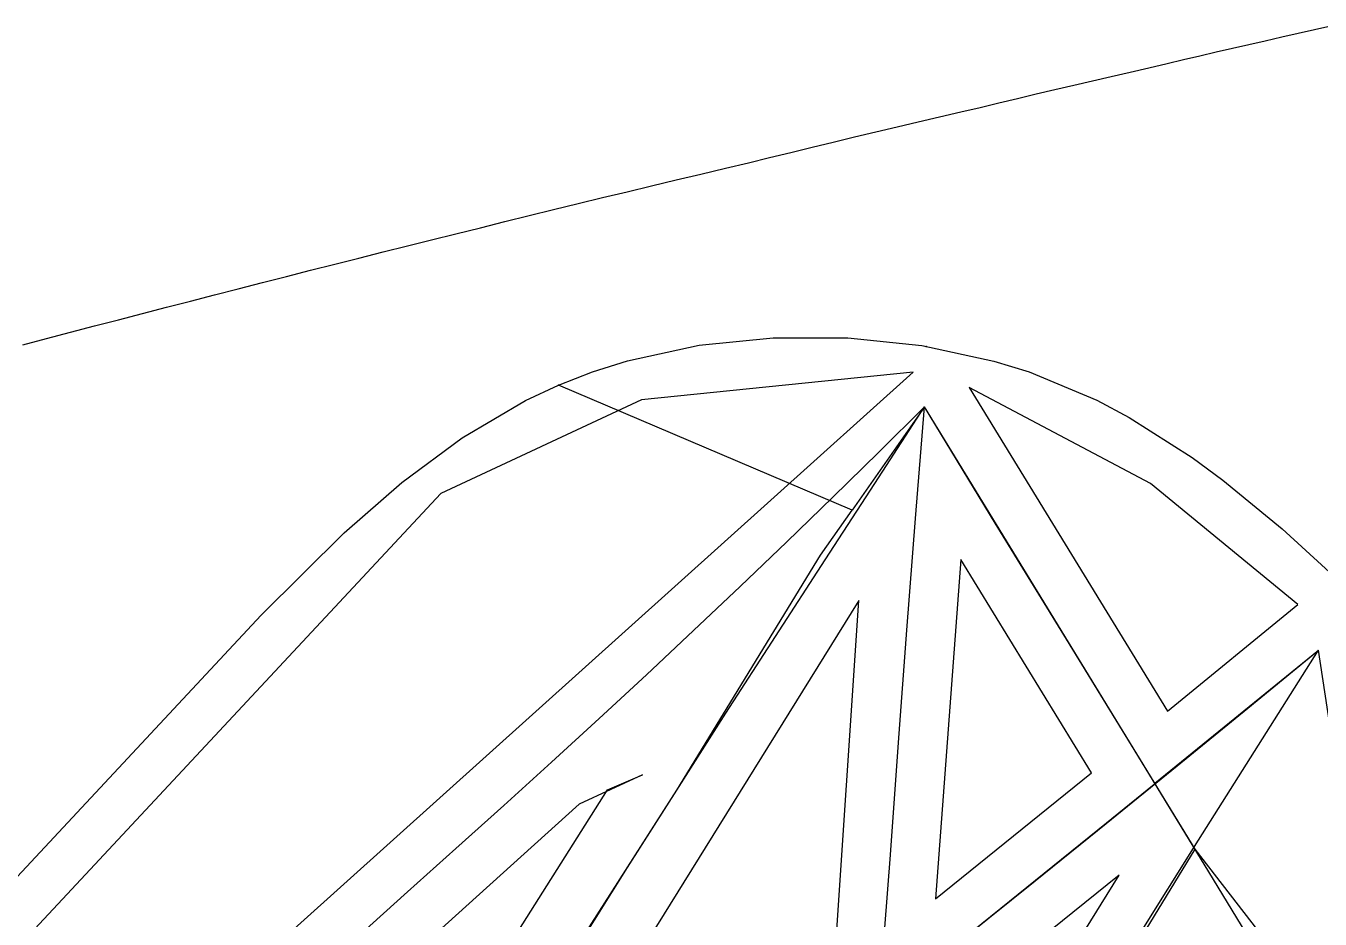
# Model space of a CAD drawing. Header units: metres. Extents: x 465982 to 489928, y 209046 to 231790.
# Drawn here: x 487034 to 488087, y 231035 to 231762 of the extents above; entities that cross this region are included whole.
import ezdxf

# ---------------------------------------------------------------- set-up
doc = ezdxf.new("R2010")
doc.units = ezdxf.units.M
for name, color, linetype in [('ANCHORS_INSIDE', 30, 'CONTINUOUS'), ('ANCHORS_OUTSIDE', 30, 'CONTINUOUS'), ('CELL', 1, 'CONTINUOUS'), ('GREEN_CORRIDOR_EDGES', 3, 'CONTINUOUS'), ('GREEN_CORRIDOR_PARCELS', 3, 'CONTINUOUS'), ('WOOL_ROADS_L1', 30, 'CONTINUOUS'), ('WOOL_ROADS_L2', 94, 'CONTINUOUS'), ('WOOL_THREADS', 8, 'CONTINUOUS')]:
    doc.layers.add(name, color=color, linetype=linetype)

msp = doc.modelspace()

# ---------------------------------------------------------------- linework, layer by layer
at = {"layer": 'ANCHORS_INSIDE'}
msp.add_point((487766.287, 231500.99), dxfattribs=at)
at = {"layer": 'ANCHORS_OUTSIDE'}
msp.add_point((487467.16, 231469.47), dxfattribs=at)
at = {"layer": 'CELL'}
msp.add_lwpolyline([(487026.39, 231069.36), (487224.94, 231282.13), (487292.73, 231349.26), (487339.63, 231390.28), (487388.63, 231426.62), (487440.26, 231456.91), (487467.16, 231469.47), (487494.8, 231480.24), (487523.13, 231489.21), (487581.6, 231501.89), (487641.78, 231508), (487702.59, 231507.93), (487762.86, 231501.73), (487821.57, 231489.05), (487850.09, 231480.16), (487905.19, 231457.15), (487931.75, 231443.11), (487983.02, 231410.45), (488007.85, 231392.14), (488056.24, 231352.44), (488126.72, 231287.83)], dxfattribs=at)
at = {"layer": 'GREEN_CORRIDOR_EDGES'}
msp.add_lwpolyline([(487031.075, 231502.363), (487050.396, 231507.43), (487069.777, 231512.519), (487089.282, 231517.602), (487108.807, 231522.679), (487128.34, 231527.736), (487147.875, 231532.778), (487167.396, 231537.796), (487186.912, 231542.829), (487206.437, 231547.854), (487226.011, 231552.891), (487245.686, 231557.926), (487265.306, 231562.93), (487284.93, 231567.923), (487304.585, 231572.879), (487324.284, 231577.84), (487344.033, 231582.779), (487363.8, 231587.703), (487383.626, 231592.632), (487403.477, 231597.563), (487423.33, 231602.489), (487443.186, 231607.398), (487463.043, 231612.29), (487482.988, 231617.182), (487502.97, 231622.042), (487522.9, 231626.853), (487542.837, 231631.643), (487562.836, 231636.422), (487582.865, 231641.182), (487602.893, 231645.942), (487621.693, 231650.459), (487638.956, 231654.694), (487656.219, 231658.897), (487673.482, 231663.095), (487690.761, 231667.263), (487708.073, 231671.403), (487725.395, 231675.538), (487742.691, 231679.628), (487759.973, 231683.679), (487777.27, 231687.713), (487794.625, 231691.766), (487810.196, 231695.5), (487825.429, 231699.171), (487840.684, 231702.827), (487855.953, 231706.474), (487871.243, 231710.09), (487886.552, 231713.677), (487901.825, 231717.243), (487917.059, 231720.774), (487932.312, 231724.275), (487947.681, 231727.795), (487962.596, 231731.223), (487975.849, 231734.367), (487989.124, 231737.489), (488002.417, 231740.607), (488015.712, 231743.698), (488029.031, 231746.755), (488042.38, 231749.803), (488055.767, 231752.851), (488069.18, 231755.882), (488082.545, 231758.867), (488095.916, 231761.835)], dxfattribs=at)
at = {"layer": 'GREEN_CORRIDOR_PARCELS'}
for points in [[(485563.218, 230124.17), (485557.802, 230117.007), (486202.561, 230305.68), (486349.551, 230403.795), (486559.115, 230404.233), (487755.671, 231479.903), (487534.725, 231457.47), (487371.345, 231381.185), (486912.775, 230889.773), (486641.931, 230670.295), (485376.261, 230378.083), (485058.043, 230355.85), (484885.487, 230282.648)], [(487962.778, 231204.006), (488068.991, 231290.941), (487949.082, 231389.317), (487801.338, 231467.416)], [(487774.019, 231051.424), (487901.01, 231153.769), (487794.485, 231327.576)], [(487345.72, 230716.82), (487691.418, 230993.365), (487711.562, 231294.087), (487359.796, 230728.208), (487331.326, 230715.844)], [(486736.995, 230454.236), (487028.809, 230523.783), (487013.42, 230567.548), (487040.252, 230600.788), (487145.659, 230568.25), (487506.973, 231139.938), (487535.443, 231152.302), (487483.919, 231128.455)], [(487754.505, 230798.289), (487923.361, 231070.603), (487765.489, 230943.356)]]:
    msp.add_lwpolyline(points, close=True, dxfattribs=at)
at = {"layer": 'WOOL_ROADS_L1'}
msp.add_lwpolyline([(486448.38, 229474.314), (486704.065, 229579.679), (486712.91, 229553.737), (486793.699, 229591.474), (486804.506, 229582.49), (487000.86, 229628.85), (487286.102, 229731.789), (487404.046, 229897.699), (487539.812, 230261.961), (487547.217, 230266.366), (487575.983, 230331.714), (487705.148, 230642.802), (487702.565, 230649.216), (487715.903, 230650.088), (487985.315, 231091.864), (487764.894, 231451.843), (487706.009, 231367.555), (487467.16, 231469.47)], dxfattribs=at)
at = {"layer": 'WOOL_ROADS_L2'}
for points in [[(487680.464, 231330.991), (487706.009, 231367.555)], [(487163.585, 230514.419), (487563.28, 231139.673), (487680.464, 231330.991)], [(487952.41, 231145.602), (488085.69, 231253.619)], [(488155.927, 230871.127), (487985.315, 231091.864)]]:
    msp.add_lwpolyline(points, dxfattribs=at)
at = {"layer": 'WOOL_THREADS'}
for points in [[(487031.219, 230775.579), (487070.347, 230810.756), (487109.475, 230845.932), (487148.604, 230881.108), (487187.733, 230916.284), (487226.861, 230951.461), (487265.99, 230986.637), (487305.119, 231021.814), (487344.247, 231056.989), (487383.376, 231092.166), (487422.501, 231127.345), (487461.497, 231162.615), (487500.274, 231198.067), (487538.783, 231233.782), (487577.04, 231269.67), (487615.063, 231305.642), (487652.942, 231341.787), (487690.455, 231378.14), (487727.754, 231414.85), (487764.894, 231451.843)], [(487483.641, 231013.684), (487523.356, 231076.802), (487563.28, 231139.673), (487603.412, 231202.362), (487643.745, 231264.853), (487684.138, 231327.149), (487724.552, 231389.399), (487764.894, 231451.843)], [(487730.151, 230996.132), (487737.215, 231087.158), (487743.944, 231178.523), (487750.672, 231269.888), (487757.669, 231360.887), (487764.894, 231451.843)], [(488111.382, 230884.453), (488054.147, 230978.458), (487996.341, 231073.335), (487938.627, 231167.902), (487880.62, 231262.547), (487822.613, 231357.192), (487764.894, 231451.843)], [(487797.261, 231019.482), (487855.098, 231066.09), (487912.957, 231112.72), (487970.59, 231159.486), (488028.119, 231206.405), (488085.69, 231253.619)], [(487797.68, 231019.981), (487855.408, 231066.511), (487913.161, 231113.064), (487970.71, 231159.734), (488028.17, 231206.539), (488085.69, 231253.619)], [(487939.599, 231021.491), (487988.197, 231099.092), (488036.847, 231176.31), (488085.69, 231253.619)], [(488103.574, 231135.922), (488085.69, 231253.619)]]:
    msp.add_lwpolyline(points, dxfattribs=at)

doc.saveas('drawing.dxf')
